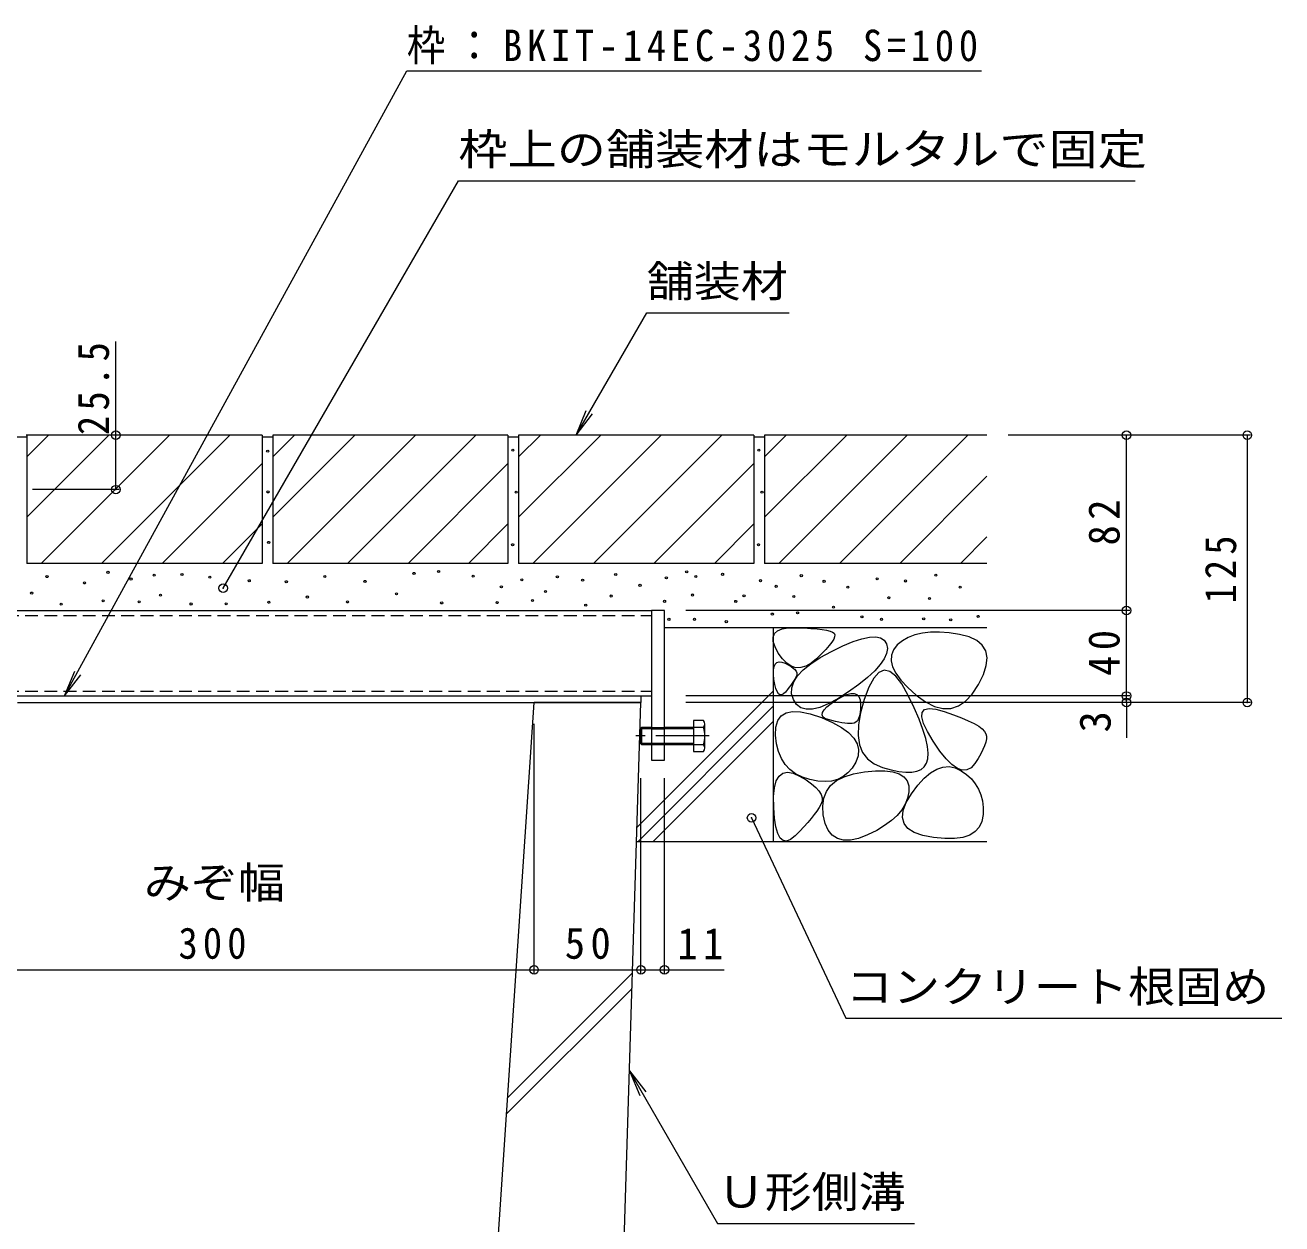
# Model space of a CAD drawing. Units: millimetres at full size, sheet at 1:5; some dimension numbers follow another scale. Extents: x -1456 to 1950, y -1351 to 1333.
# Drawn here: x 883 to 1471, y -973 to -413 of the extents above; entities that cross this region are included whole.
import ezdxf
from ezdxf.enums import TextEntityAlignment as Align

# ---------------------------------------------------------------- set-up
doc = ezdxf.new("R2010")
doc.units = ezdxf.units.MM
doc.header["$LTSCALE"] = 5
doc.header["$PDMODE"] = 32
doc.header["$PDSIZE"] = 4
doc.linetypes.add('CHAIN1', pattern=[8, 5, -1, 1, -1])
doc.linetypes.add('DASHED1', pattern=[1.8, 1.2, -0.6])
for name, color, linetype, lineweight in [('E-3_寸法', 4, 'Continuous', 5), ('E-4_文字', 7, 'Continuous', 5), ('E-5_建具', 7, 'Continuous', 5), ('E-8_ハッチ', 7, 'Continuous', 5), ('E-9_記号', 2, 'Continuous', 5), ('E-B_衛生陶器', 134, 'Continuous', 5), ('E-E_見え係り', 7, 'Continuous', 5)]:
    doc.layers.add(name, color=color, linetype=linetype, lineweight=lineweight)
doc.styles.add('ＭＳ ゴシック', font='')
doc.styles.get('ＭＳ ゴシック').set_extended_font_data('MS Gothic')

msp = doc.modelspace()

# ---------------------------------------------------------------- linework, layer by layer
at = {"layer": 'E-3_寸法'}
for p, q in [((878.596, -726.457), (1170.846, -726.457)), ((1170.846, -726.457), (1170.846, -729.457)), ((879.346, -729.457), (1170.846, -729.457))]:
    msp.add_line(p, q, dxfattribs=at)
at = {"layer": 'E-4_文字'}
for p, q in [((925.295, -604.457), (925.295, -560.707)), ((926.795, -604.457), (883.346, -604.457)), ((925.295, -629.957), (925.295, -604.457)), ((1455.907, -604.457), (1342.646, -604.457)), ((1397.897, -686.457), (1397.897, -604.457)), ((1454.407, -604.457), (1454.407, -729.457)), ((926.795, -629.957), (886.346, -629.957)), ((1399.397, -686.457), (1191.846, -686.457)), ((1224.283, -686.457), (1193.846, -686.457)), ((1397.897, -726.457), (1397.897, -686.457)), ((1399.397, -726.457), (1191.846, -726.457)), ((1397.897, -729.457), (1397.897, -726.457)), ((1455.907, -729.457), (1191.846, -729.457)), ((1397.897, -729.457), (1397.897, -746.036)), ((1120.846, -856.051), (1120.846, -739.457)), ((1170.846, -856.051), (1170.846, -764.957)), ((1181.846, -856.051), (1181.846, -764.957)), ((820.846, -854.551), (1120.846, -854.551)), ((1120.846, -854.551), (1170.846, -854.551)), ((1170.846, -854.551), (1181.846, -854.551)), ((1181.846, -854.551), (1209.736, -854.551))]:
    msp.add_line(p, q, dxfattribs=at)
at = {"layer": 'E-4_文字', "color": 6}
for p, q in [((1103.957, -982.783), (1120.846, -729.457)), ((1170.846, -729.457), (1120.846, -729.457)), ((1160.846, -1049.457), (1170.846, -729.457)), ((1108.527, -914.242), (1166.895, -855.873)), ((1108.022, -921.818), (1166.667, -863.172))]:
    msp.add_line(p, q, dxfattribs=at)
at = {"layer": 'E-4_文字'}
for p in [(925.295, -604.457), (1397.897, -604.457), (1454.407, -604.457), (925.295, -629.957), (1397.897, -686.457), (1397.897, -726.457), (1397.897, -729.457), (1454.407, -729.457), (1120.846, -854.551), (1170.846, -854.551), (1181.846, -854.551)]:
    msp.add_point(p, dxfattribs=at)
at = {"layer": 'E-5_建具'}
for p, q in [((901.333, -726.42), (1061.357, -434.173)), ((1061.357, -434.173), (1330.107, -434.173)), ((975.471, -676.076), (1085.488, -485.522)), ((1085.488, -485.522), (1401.926, -485.522)), ((1140.517, -604.457), (1173.523, -547.289)), ((1173.523, -547.289), (1240.099, -547.289)), ((1140.517, -604.457), (1145.301, -592.909)), ((1140.517, -604.457), (1148.127, -594.54)), ((901.333, -726.42), (906.116, -714.871)), ((901.333, -726.42), (908.942, -716.503)), ((1222.594, -783.453), (1266.674, -877.122)), ((1266.674, -877.122), (1470.565, -877.122)), ((1165.465, -901.651), (1206.684, -973.044)), ((1165.465, -901.651), (1170.248, -913.199)), ((1165.465, -901.651), (1173.074, -911.568)), ((1206.684, -973.044), (1298.81, -973.044))]:
    msp.add_line(p, q, dxfattribs=at)
for p in [(975.471, -676.076), (1222.594, -783.453)]:
    msp.add_point(p, dxfattribs=at)
at = {"layer": 'E-8_ハッチ'}
for p, q in [((1181.846, -686.457), (1175.846, -686.457)), ((1175.846, -686.457), (1175.846, -756.457))]:
    msp.add_line(p, q, dxfattribs=at)
msp.add_lwpolyline([(1175.846, -756.457), (1181.846, -756.457), (1181.846, -686.457)], dxfattribs=at)
at = {"layer": 'E-9_記号'}
for p, q in [((1195.458, -737.957), (1195.458, -752.357)), ((1200.158, -737.957), (1195.458, -737.957)), ((1200.758, -751.021), (1200.758, -739.821)), ((1171.158, -741.157), (1170.458, -741.857)), ((1170.458, -741.857), (1170.458, -748.457)), ((1175.846, -741.857), (1170.458, -741.857)), ((1171.158, -741.157), (1171.158, -749.157)), ((1175.846, -741.157), (1171.158, -741.157)), ((1200.158, -741.157), (1181.846, -741.157)), ((1195.458, -741.857), (1181.846, -741.857)), ((1170.458, -748.457), (1171.158, -749.157)), ((1170.458, -748.457), (1175.846, -748.457)), ((1171.158, -749.157), (1175.846, -749.157)), ((1181.846, -748.457), (1195.458, -748.457)), ((1181.846, -749.157), (1200.158, -749.157)), ((1195.458, -752.357), (1200.158, -752.357))]:
    msp.add_line(p, q, dxfattribs=at)
at = {"layer": 'E-9_記号', "linetype": 'CHAIN1'}
msp.add_line((1202.758, -745.157), (1168.458, -745.157), dxfattribs=at)
at = {"layer": 'E-9_記号', "linetype": 'DASHED1'}
for p, q in [((1175.846, -741.157), (1181.846, -741.157)), ((1175.846, -741.857), (1181.846, -741.857)), ((1175.846, -748.457), (1181.846, -748.457)), ((1175.846, -749.157), (1181.846, -749.157))]:
    msp.add_line(p, q, dxfattribs=at)
at = {"layer": 'E-9_記号'}
for centre, radius, start, end in [((1198.383, -739.557), 2.39, 317.9749, 42.0251), ((1187.35, -745.157), 13.418, 342.65606, 17.34394), ((1198.383, -750.757), 2.39, 317.9749, 42.0251)]:
    msp.add_arc(centre, radius, start, end, dxfattribs=at)
at = {"layer": 'E-B_衛生陶器'}
for p, q in [((876.346, -686.457), (1175.846, -686.457)), ((1175.846, -686.457), (1175.846, -726.457)), ((878.596, -726.457), (1175.846, -726.457))]:
    msp.add_line(p, q, dxfattribs=at)
at = {"layer": 'E-B_衛生陶器', "linetype": 'DASHED1'}
for p, q in [((765.846, -688.757), (1175.846, -688.757)), ((765.846, -724.157), (1175.846, -724.157))]:
    msp.add_line(p, q, dxfattribs=at)
at = {"layer": 'E-E_見え係り', "color": 2}
for p, q in [((883.646, -614.604), (893.793, -604.457)), ((883.646, -604.457), (883.646, -664.457)), ((993.646, -604.457), (883.646, -604.457)), ((883.646, -642.889), (922.077, -604.457)), ((890.361, -664.457), (950.361, -604.457)), ((918.646, -664.457), (978.646, -604.457)), ((993.646, -604.457), (993.646, -664.457)), ((998.646, -614.604), (1008.793, -604.457)), ((1037.077, -604.457), (998.646, -642.889)), ((998.646, -604.457), (998.646, -664.457)), ((1108.646, -604.457), (998.646, -604.457)), ((1065.361, -604.457), (1005.361, -664.457)), ((1033.646, -664.457), (1093.646, -604.457)), ((1108.646, -604.457), (1108.646, -664.457)), ((1113.646, -614.604), (1123.793, -604.457)), ((1152.077, -604.457), (1113.646, -642.889)), ((1113.646, -604.457), (1113.646, -664.457)), ((1223.646, -604.457), (1113.646, -604.457)), ((1180.361, -604.457), (1120.361, -664.457)), ((1148.646, -664.457), (1208.646, -604.457)), ((1223.646, -604.457), (1223.646, -664.457)), ((1228.646, -614.604), (1238.793, -604.457)), ((1267.077, -604.457), (1228.646, -642.889)), ((1228.646, -604.457), (1228.646, -664.457)), ((1332.646, -604.457), (1228.646, -604.457)), ((1295.361, -604.457), (1235.361, -664.457)), ((1263.646, -664.457), (1323.646, -604.457)), ((883.646, -605.457), (876.346, -605.457)), ((998.646, -605.457), (993.646, -605.457)), ((1113.646, -605.457), (1108.646, -605.457)), ((1228.646, -605.457), (1223.646, -605.457)), ((946.93, -664.457), (993.646, -617.742)), ((1108.646, -617.742), (1061.93, -664.457)), ((1223.646, -617.742), (1176.93, -664.457)), ((1332.646, -623.742), (1291.93, -664.457)), ((975.214, -664.457), (993.646, -646.026)), ((1108.646, -646.026), (1090.214, -664.457)), ((1223.646, -646.026), (1205.214, -664.457)), ((1332.646, -652.026), (1320.214, -664.457)), ((993.646, -664.457), (883.646, -664.457)), ((1108.646, -664.457), (998.646, -664.457)), ((1223.646, -664.457), (1113.646, -664.457)), ((1332.646, -664.457), (1228.646, -664.457)), ((1181.846, -694.457), (1332.646, -694.457)), ((1232.646, -694.457), (1232.646, -794.457)), ((1169.021, -787.845), (1232.646, -724.221)), ((1169.48, -794.457), (1232.646, -731.292)), ((1176.551, -794.457), (1232.646, -738.363)), ((1168.814, -794.457), (1332.646, -794.457))]:
    msp.add_line(p, q, dxfattribs=at)
for points in [[(1261.167, -697.155), (1261.492, -697.822), (1261.429, -698.724), (1260.978, -699.858), (1260.14, -701.227), (1258.914, -702.828), (1257.301, -704.664), (1255.3, -706.732), (1252.911, -709.035), (1250.373, -711.11), (1247.922, -712.499), (1245.558, -713.2), (1243.283, -713.215), (1241.094, -712.542), (1238.994, -711.181), (1236.981, -709.134), (1235.055, -706.4), (1233.538, -703.521), (1232.749, -701.04), (1232.688, -698.958), (1233.356, -697.274), (1234.752, -695.988), (1236.877, -695.1), (1239.73, -694.611), (1243.311, -694.52), (1247.043, -694.655), (1250.346, -694.846), (1253.22, -695.093), (1255.667, -695.394), (1257.684, -695.751), (1259.274, -696.164), (1260.435, -696.632)], [(1285.698, -702.073), (1286.091, -704.199), (1285.737, -706.519), (1284.633, -709.035), (1282.782, -711.745), (1280.181, -714.65), (1276.833, -717.751), (1272.735, -721.047), (1267.89, -724.537), (1262.919, -727.732), (1258.449, -730.141), (1254.477, -731.764), (1251.006, -732.601), (1248.033, -732.652), (1245.561, -731.917), (1243.587, -730.396), (1242.114, -728.089), (1241.321, -725.376), (1241.391, -722.635), (1242.323, -719.868), (1244.118, -717.073), (1246.775, -714.251), (1250.295, -711.403), (1254.677, -708.528), (1259.922, -705.625), (1265.291, -703.018), (1270.047, -701.029), (1274.189, -699.658), (1277.718, -698.905), (1280.633, -698.77), (1282.935, -699.253), (1284.623, -700.354)], [(1299.618, -726.073), (1303.956, -729.24), (1308.093, -731.326), (1312.026, -732.33), (1315.758, -732.253), (1319.286, -731.094), (1322.613, -728.854), (1325.736, -725.532), (1328.658, -721.129), (1330.986, -716.436), (1332.333, -712.246), (1332.696, -708.558), (1332.078, -705.373), (1330.476, -702.69), (1327.893, -700.51), (1324.326, -698.832), (1319.778, -697.657), (1314.914, -696.926), (1310.403, -696.58), (1306.244, -696.62), (1302.438, -697.045), (1298.984, -697.856), (1295.883, -699.052), (1293.134, -700.634), (1290.738, -702.601), (1288.934, -704.858), (1287.963, -707.308), (1287.824, -709.952), (1288.518, -712.789), (1290.044, -715.82), (1292.403, -719.044), (1295.594, -722.462)], [(1304.426, -757.929), (1305.048, -755.826), (1305.185, -753.189), (1304.838, -750.018), (1304.006, -746.313), (1302.69, -742.074), (1300.889, -737.301), (1298.604, -731.994), (1295.834, -726.153), (1292.876, -720.839), (1290.026, -717.114), (1287.284, -714.977), (1284.65, -714.429), (1282.124, -715.469), (1279.706, -718.098), (1277.396, -722.315), (1275.194, -728.121), (1273.449, -734.392), (1272.509, -740.007), (1272.375, -744.964), (1273.046, -749.265), (1274.523, -752.908), (1276.805, -755.895), (1279.893, -758.224), (1283.786, -759.897), (1287.867, -761.042), (1291.52, -761.79), (1294.743, -762.14), (1297.538, -762.093), (1299.903, -761.648), (1301.84, -760.806), (1303.347, -759.566)], [(1269.622, -739.362), (1268.572, -739.362), (1267.42, -739.295), (1266.166, -739.161), (1264.811, -738.96), (1263.354, -738.693), (1261.795, -738.358), (1260.135, -737.958), (1258.373, -737.49), (1256.847, -736.908), (1255.895, -736.166), (1255.518, -735.262), (1255.714, -734.198), (1256.485, -732.973), (1257.83, -731.586), (1259.749, -730.039), (1262.242, -728.33), (1264.851, -726.794), (1267.116, -725.764), (1269.037, -725.239), (1270.615, -725.221), (1271.849, -725.708), (1272.74, -726.7), (1273.288, -728.199), (1273.491, -730.203), (1273.459, -732.321), (1273.298, -734.161), (1273.007, -735.723), (1272.588, -737.007), (1272.04, -738.013), (1271.363, -738.74), (1270.557, -739.19)], [(1271.298, -757.369), (1269.598, -760.133), (1267.62, -762.4), (1265.362, -764.171), (1262.826, -765.445), (1260.01, -766.223), (1256.916, -766.504), (1253.542, -766.289), (1249.89, -765.577), (1246.32, -764.412), (1243.197, -762.838), (1240.518, -760.854), (1238.286, -758.461), (1236.498, -755.658), (1235.157, -752.446), (1234.26, -748.824), (1233.81, -744.793), (1233.945, -740.958), (1234.806, -737.926), (1236.393, -735.696), (1238.706, -734.269), (1241.745, -733.644), (1245.51, -733.822), (1250.001, -734.802), (1255.218, -736.585), (1260.351, -738.821), (1264.593, -741.16), (1267.941, -743.603), (1270.398, -746.149), (1271.961, -748.799), (1272.633, -751.552), (1272.411, -754.409)], [(1332.169, -744.086), (1332.391, -745.229), (1332.365, -746.543), (1332.088, -748.029), (1331.562, -749.686), (1330.787, -751.514), (1329.762, -753.513), (1328.488, -755.683), (1326.964, -758.024), (1325.218, -759.986), (1323.276, -761.016), (1321.137, -761.115), (1318.803, -760.284), (1316.273, -758.521), (1313.547, -755.827), (1310.625, -752.202), (1307.507, -747.646), (1304.774, -743.034), (1303.008, -739.243), (1302.209, -736.271), (1302.376, -734.119), (1303.51, -732.786), (1305.61, -732.274), (1308.677, -732.581), (1312.711, -733.708), (1316.967, -735.215), (1320.702, -736.662), (1323.916, -738.049), (1326.609, -739.377), (1328.781, -740.644), (1330.431, -741.851), (1331.561, -742.999)], [(1255.014, -777.117), (1254.139, -778.632), (1253.082, -780.239), (1251.844, -781.937), (1250.425, -783.726), (1248.824, -785.606), (1247.043, -787.577), (1245.081, -789.64), (1242.938, -791.793), (1240.827, -793.511), (1238.962, -794.266), (1237.344, -794.058), (1235.971, -792.887), (1234.845, -790.753), (1233.964, -787.657), (1233.33, -783.597), (1232.942, -778.575), (1232.898, -773.53), (1233.299, -769.402), (1234.143, -766.192), (1235.431, -763.899), (1237.162, -762.523), (1239.337, -762.064), (1241.956, -762.523), (1245.019, -763.899), (1248.049, -765.71), (1250.57, -767.477), (1252.582, -769.197), (1254.086, -770.872), (1255.081, -772.502), (1255.568, -774.086), (1255.546, -775.624)], [(1296.106, -771.209), (1295.523, -774.158), (1294.419, -776.986), (1292.793, -779.691), (1290.647, -782.274), (1287.98, -784.734), (1284.791, -787.073), (1281.082, -789.289), (1276.852, -791.382), (1272.598, -793.016), (1268.82, -793.85), (1265.517, -793.885), (1262.689, -793.122), (1260.336, -791.56), (1258.458, -789.198), (1257.055, -786.038), (1256.128, -782.079), (1255.825, -777.95), (1256.296, -774.281), (1257.541, -771.07), (1259.561, -768.319), (1262.355, -766.027), (1265.923, -764.194), (1270.265, -762.82), (1275.382, -761.906), (1280.521, -761.452), (1284.932, -761.46), (1288.615, -761.93), (1291.57, -762.862), (1293.796, -764.256), (1295.294, -766.111), (1296.064, -768.429)], [(1330.818, -781.945), (1330.266, -785.106), (1329.045, -787.747), (1327.152, -789.869), (1324.59, -791.473), (1321.356, -792.557), (1317.453, -793.123), (1312.878, -793.17), (1307.634, -792.697), (1302.591, -791.736), (1298.622, -790.315), (1295.727, -788.436), (1293.906, -786.097), (1293.159, -783.299), (1293.486, -780.043), (1294.887, -776.328), (1297.362, -772.153), (1300.359, -768.131), (1303.329, -764.875), (1306.269, -762.383), (1309.182, -760.657), (1312.065, -759.696), (1314.921, -759.499), (1317.747, -760.068), (1320.546, -761.401), (1323.142, -763.224), (1325.364, -765.259), (1327.21, -767.507), (1328.682, -769.969), (1329.778, -772.644), (1330.5, -775.531), (1330.846, -778.632)]]:
    msp.add_lwpolyline(points, close=True, dxfattribs=at)
for points in [[(1243.554, -717.07), (1243.198, -717.831), (1242.76, -718.644), (1242.239, -719.508), (1241.635, -720.423), (1240.949, -721.388), (1240.18, -722.406), (1239.327, -723.474), (1238.393, -724.593), (1237.455, -725.503), (1236.595, -725.942), (1235.813, -725.91), (1235.107, -725.408), (1234.479, -724.435), (1233.929, -722.991), (1233.456, -721.076), (1233.06, -718.691), (1232.828, -716.28), (1232.847, -714.29), (1233.116, -712.719), (1233.636, -711.569), (1234.406, -710.838), (1235.427, -710.528), (1236.699, -710.638), (1238.221, -711.168), (1239.745, -711.907), (1241.025, -712.646), (1242.059, -713.385), (1242.848, -714.123)], [(1242.848, -714.123), (1243.393, -714.861), (1243.691, -715.598)], [(1243.691, -715.598), (1243.745, -716.334), (1243.554, -717.07)]]:
    msp.add_lwpolyline(points, dxfattribs=at)
at = {"layer": 'E-E_見え係り'}
for centre in [(1110.962, -611.511), (1225.962, -611.511), (996.312, -612.001), (996.464, -631.038), (1112.475, -631.179), (1227.475, -631.179), (996.769, -654.646), (1110.845, -655.734), (1225.845, -655.734), (921.588, -668.635), (943.24, -669.932), (956.208, -669.629), (1064.737, -669.137), (1076.215, -668.274), (1092.366, -670.409), (1159.022, -669.635), (1192.249, -668.378), (1209.026, -669.571), (1245.816, -670.164), (1308.775, -669.932), (893.107, -670.63), (910.659, -673.584), (932.399, -671.758), (969.268, -670.872), (987.672, -672.574), (1004.993, -673.038), (1023.046, -670.594), (1041.776, -672.883), (1105.584, -675.401), (1115.127, -672.143), (1131.768, -670.746), (1143.557, -672.264), (1170.405, -674.703), (1182.735, -671.178), (1196.547, -670.58), (1226.725, -672.534), (1234.092, -675.187), (1256.489, -672.829), (1267.568, -675.581), (1281.311, -671.677), (1294.554, -672.679), (1320.105, -675.583), (885.945, -678.34), (919.319, -681.97), (946.142, -679.308), (1014.85, -680.182), (1056.541, -678.726), (1120.123, -681.802), (1126.212, -677.566), (1156.906, -679.707), (1181.895, -682.211), (1194.96, -679.242), (1215.172, -682.234), (1219.05, -679.591), (1242.325, -679.94), (1286.731, -680.518), (1305.75, -680.871), (899.74, -683.547), (936.159, -682.451), (960.464, -683.431), (976.846, -683.399), (996.796, -682.626), (1033.579, -682.472), (1077.674, -682.935), (1103.604, -682.781), (1145.027, -684.013), (1244.092, -687.564), (1260.89, -684.912), (1183.927, -690.584), (1195.856, -690.584), (1210.768, -691.685), (1232.304, -688.153), (1274.176, -689.451), (1283.349, -690.615), (1303.065, -690.414), (1315.69, -690.827), (1328.551, -689.25)]:
    msp.add_circle(centre, 0.5, dxfattribs=at)

# ---------------------------------------------------------------- texts
at = {"layer": 'E-4_文字', "color": 2, "style": 'ＭＳ ゴシック'}
msp.add_text('3', height=14.66, rotation=90, dxfattribs=at).set_placement((1394.897, -743.513), align=Align.BOTTOM_LEFT)
at = {"layer": 'E-4_文字', "color": 2, "style": 'ＭＳ ゴシック', "width": 1.1}
msp.add_text('みぞ幅', height=14.66, dxfattribs=at).set_placement((938.346, -825.412), align=Align.BOTTOM_LEFT)
at = {"layer": 'E-4_文字', "color": 2, "char_height": 14.66, "attachment_point": 7, "rotation": 90, "style": 'ＭＳ ゴシック'}
for s, insert in [('\\T1.28;\\W0.9;25.5', (922.295, -604.457)), ('\\T1.27;\\W0.95;82', (1394.897, -656.082)), ('\\T1.27;\\W0.9;125', (1449.407, -683.207)), ('\\T1.27;\\W0.95;40', (1394.897, -717.082))]:
    msp.add_mtext(s, dxfattribs=dict(at, insert=insert))
at = {"layer": 'E-4_文字', "color": 2, "char_height": 14.66, "attachment_point": 7, "style": 'ＭＳ ゴシック'}
for s, insert in [('\\T1.27;\\W0.9;300', (954.596, -849.551)), ('\\T1.27;\\W0.95;50', (1135.221, -849.551)), ('\\T1.27;\\W0.95;11', (1187.895, -849.551))]:
    msp.add_mtext(s, dxfattribs=dict(at, insert=insert))
at = {"layer": 'E-5_建具', "color": 2, "style": 'ＭＳ ゴシック'}
for s, width, p in [('枠上の舗装材はモルタルで固定', 1.15, (1085.488, -482.522)), ('舗装材', 1.1, (1173.523, -544.289)), ('コンクリート根固め', 1.1, (1266.674, -874.122)), ('Ｕ形側溝', 1.1, (1206.684, -970.044))]:
    msp.add_text(s, height=14.66, dxfattribs=dict(at, width=width)).set_placement(p, align=Align.BOTTOM_LEFT)
at = {"layer": 'E-5_建具', "color": 2, "insert": (1061.357, -431.173), "char_height": 14.66, "attachment_point": 7, "style": 'ＭＳ ゴシック'}
msp.add_mtext('\\T1.25;\\W0.9;枠：BKIT-14EC-3025\\~S=100', dxfattribs=at)

doc.saveas('drawing.dxf')
